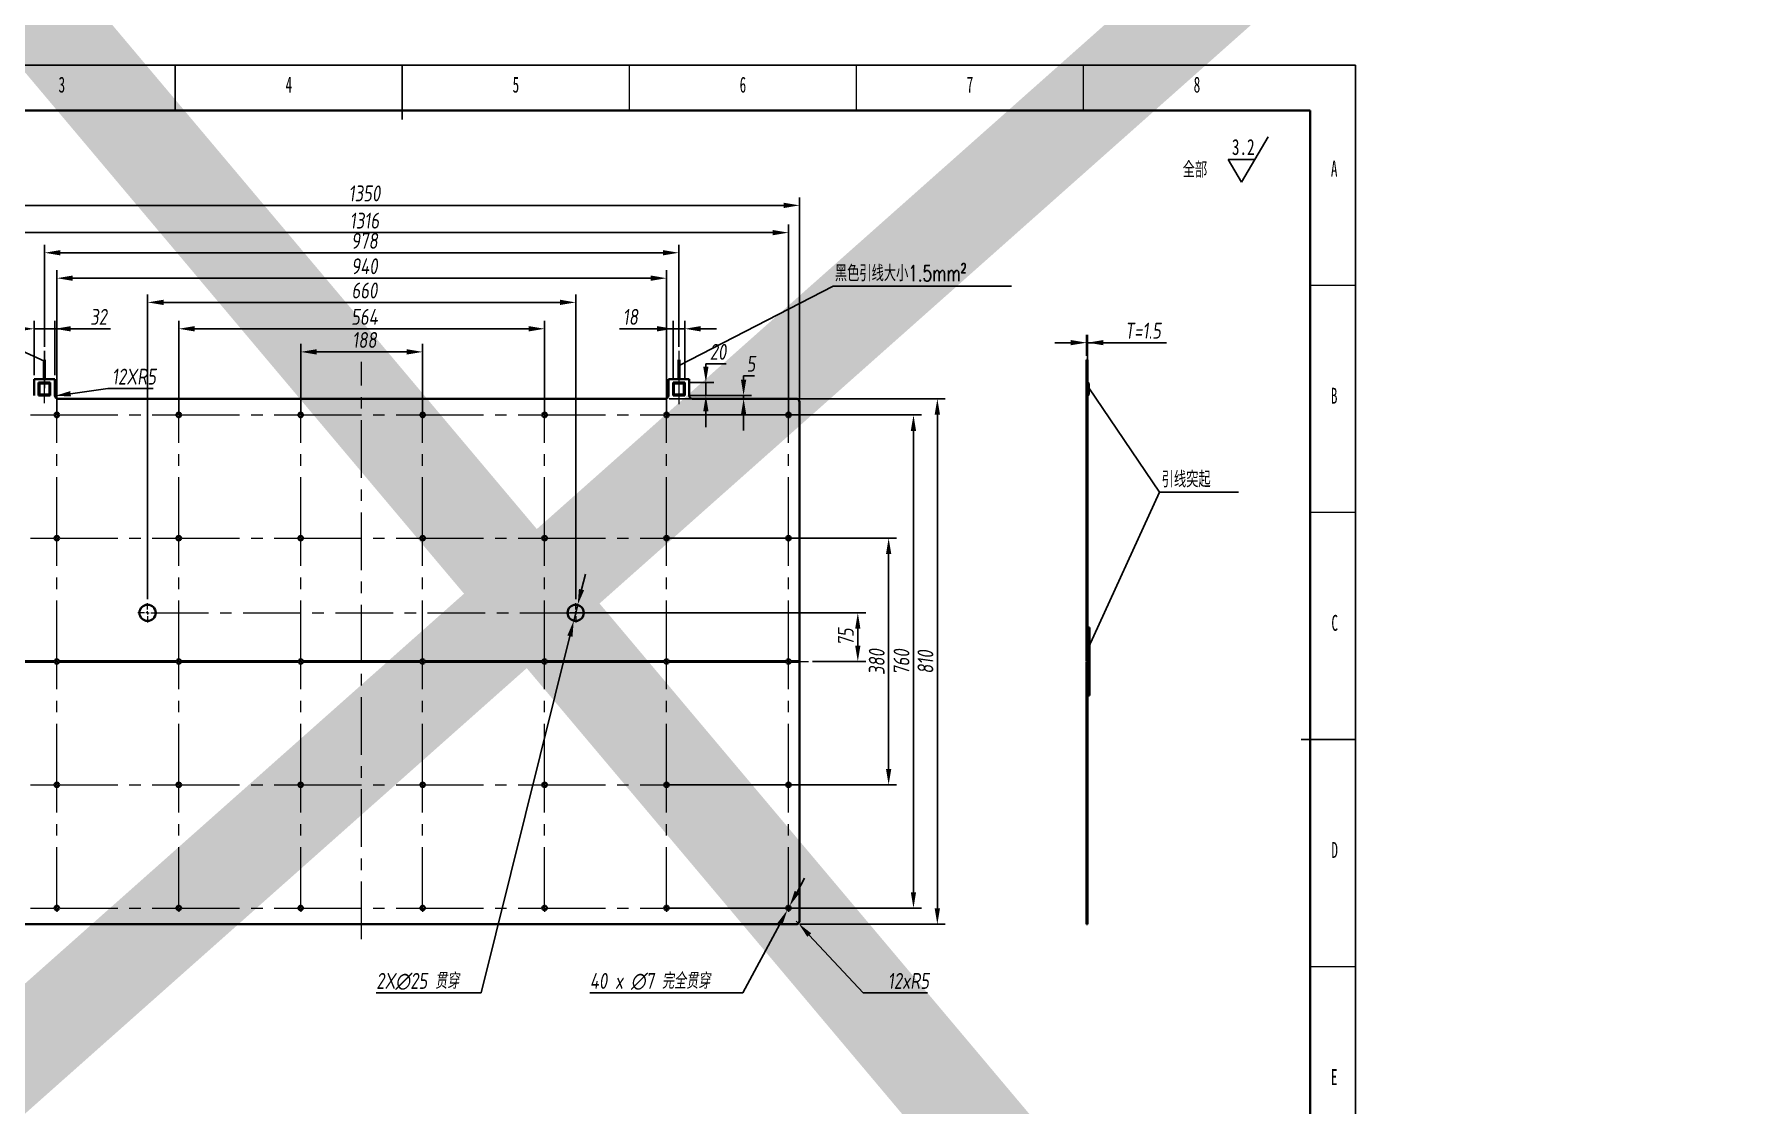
# Model space of a CAD drawing. Header units: millimetres. Extents: x -5937 to 68925, y -3068 to 5300.
# Drawn here: x -4620 to -1992, y 477 to 2127 of the extents above; entities that cross this region are included whole.
import ezdxf

# ---------------------------------------------------------------- set-up
doc = ezdxf.new("R2010")
doc.units = ezdxf.units.MM
doc.header["$LTSCALE"] = 7
doc.header["$PDSIZE"] = -1
doc.linetypes.add('CENTERX2', pattern=[20.32, 12.7, -2.54, 2.54, -2.54])
doc.linetypes.add('HIDDEN', pattern=[1.905, 1.27, -0.635])
for name, color, linetype, lineweight in [('dim', 84, 'Continuous', 13), ('中心线', 1, 'CENTERX2', 9), ('边框线', 7, 'Continuous', 25)]:
    doc.layers.add(name, color=color, linetype=linetype, lineweight=lineweight)
doc.layers.add('xline', color=41, linetype='Continuous', plot=False)
doc.layers.add('细实线', color=7, linetype='Continuous')
doc.styles.add('SLDTEXTSTYLE0', font='TXT', dxfattribs={"width": 0.7, "bigfont": 'bigfont'})
doc.styles.add('SLDTEXTSTYLE1', font='TXT', dxfattribs={"width": 0.605})
doc.styles.add('SLDTEXTSTYLE3', font='TXT', dxfattribs={"width": 0.7})
doc.styles.add('斜仿宋', font='tssdeng.shx', dxfattribs={"width": 0.8, "oblique": 8, "bigfont": 'tssdchn.shx'})
doc.dimstyles.new('SLDDIMSTYLE0', dxfattribs={"dimtxt": 24.5, "dimasz": 24.5, "dimexe": 12.25, "dimexo": 6.125, "dimgap": 6.125, "dimtad": 1, "dimtih": 1, "dimtoh": 1, "dimzin": 9, "dimdsep": 46, "dimtxsty": '斜仿宋', "dimsah": 1, "dimcen": 24.5, "dimazin": 2, "dimtfac": 1, "dimtmove": 0, "dimatfit": 3, "dimfxl": 1, "dimfrac": 2, "dimtolj": 1, "dimtzin": 12, "dimarcsym": 1})
doc.dimstyles.new('SLDDIMSTYLE1', dxfattribs={"dimtxt": 24.5, "dimasz": 24.5, "dimexe": 12.25, "dimexo": 6.125, "dimgap": 6.125, "dimtad": 1, "dimtoh": 1, "dimzin": 9, "dimdsep": 46, "dimtxsty": '斜仿宋', "dimsah": 1, "dimcen": 24.5, "dimazin": 2, "dimtfac": 1, "dimtmove": 0, "dimatfit": 3, "dimfxl": 1, "dimfrac": 2, "dimtolj": 1, "dimtzin": 12, "dimarcsym": 1})
doc.dimstyles.new('SLDDIMSTYLE2', dxfattribs={"dimtxt": 24.5, "dimasz": 24.5, "dimexe": 12.25, "dimexo": 6.125, "dimgap": 6.125, "dimtad": 1, "dimtoh": 1, "dimzin": 9, "dimdsep": 46, "dimtxsty": '斜仿宋', "dimsah": 1, "dimcen": 24.5, "dimazin": 2, "dimtfac": 1, "dimtmove": 0, "dimatfit": 3, "dimfxl": 1, "dimfrac": 2, "dimtolj": 1, "dimtzin": 12, "dimarcsym": 1})
doc.dimstyles.new('SLDDIMSTYLE3', dxfattribs={"dimtxt": 24.5, "dimasz": 24.5, "dimexe": 12.25, "dimexo": 6.125, "dimgap": 6.125, "dimtad": 1, "dimtih": 1, "dimtoh": 1, "dimzin": 9, "dimdsep": 46, "dimtxsty": '斜仿宋', "dimsah": 1, "dimcen": 24.5, "dimazin": 2, "dimtfac": 1, "dimtmove": 0, "dimatfit": 3, "dimfxl": 1, "dimfrac": 2, "dimtolj": 1, "dimtzin": 12, "dimarcsym": 1})
doc.dimstyles.new('SLDDIMSTYLE4', dxfattribs={"dimtxt": 24.5, "dimasz": 24.5, "dimexe": 12.25, "dimexo": 6.125, "dimgap": 6.125, "dimtad": 1, "dimtih": 1, "dimtoh": 1, "dimzin": 9, "dimdsep": 46, "dimtxsty": '斜仿宋', "dimsah": 1, "dimcen": 24.5, "dimazin": 2, "dimtfac": 1, "dimtmove": 0, "dimatfit": 3, "dimldrblk": 'NONE', "dimfxl": 1, "dimfrac": 2, "dimtolj": 1, "dimtzin": 12, "dimarcsym": 1})
doc.dimstyles.new('SLDDIMSTYLE5', dxfattribs={"dimtxt": 24.5, "dimasz": 24.5, "dimexe": 12.25, "dimexo": 6.125, "dimgap": 6.125, "dimtad": 1, "dimtih": 1, "dimtoh": 1, "dimzin": 9, "dimdsep": 46, "dimtxsty": '斜仿宋', "dimsah": 1, "dimcen": 24.5, "dimazin": 2, "dimtfac": 1, "dimtmove": 0, "dimatfit": 3, "dimldrblk": 'NONE', "dimfxl": 1, "dimfrac": 2, "dimtolj": 1, "dimtzin": 12, "dimarcsym": 1})
doc.dimstyles.new('SLDDIMSTYLE6', dxfattribs={"dimtxt": 0.18, "dimasz": 2.5, "dimexe": 1.25, "dimexo": 0.625, "dimtad": 1, "dimtih": 1, "dimtoh": 1, "dimzin": 9, "dimdsep": 46, "dimtxsty": '斜仿宋', "dimsah": 1, "dimcen": 2.5, "dimazin": 2, "dimtfac": 7, "dimtdec": 0, "dimtmove": 0, "dimatfit": 3, "dimldrblk": 'DOT', "dimfxl": 1, "dimfrac": 2, "dimtolj": 1, "dimtzin": 0, "dimarcsym": 1})
doc.dimstyles.new('SLDDIMSTYLE7', dxfattribs={"dimtxt": 0.18, "dimasz": 2.5, "dimexe": 1.25, "dimexo": 0.625, "dimtad": 1, "dimtih": 1, "dimtoh": 1, "dimzin": 9, "dimdsep": 46, "dimtxsty": '斜仿宋', "dimsah": 1, "dimcen": 2.5, "dimazin": 2, "dimtfac": 17.5, "dimtdec": 0, "dimtmove": 0, "dimatfit": 3, "dimfxl": 1, "dimfrac": 2, "dimtolj": 1, "dimtzin": 0, "dimarcsym": 1})

# ---------------------------------------------------------------- blocks, each defined once
blk = doc.blocks.new('SW_SFSYMBOL_0')
at = {"layer": '细实线', "color": 0}
for p, q in [((14.8, -35), (56, 35)), ((14.8, -35), (-5.9, 0)), ((35.4, 0), (-5.9, 0))]:
    blk.add_line(p, q, dxfattribs=at)
at = {"layer": '细实线', "color": 0, "char_height": 24.5, "attachment_point": 1}
for s, insert, style in [('3.2', (0, 31.6), 'SLDTEXTSTYLE3'), ('全部', (-75.9, -3.4), 'SLDTEXTSTYLE0')]:
    blk.add_mtext(s, dxfattribs=dict(at, insert=insert, style=style))
blk = doc.blocks.new('_D')
at = {"layer": 'Defpoints', "color": 0}
for p in [(-3445, 759.9), (-3441.6, 756.3)]:
    blk.add_point(p, dxfattribs=at)
at = {"layer": 'dim', "color": 0, "lineweight": -2}
for p, q in [((-3445, 759.9), (-3441.6, 756.3)), ((-3424.9, 738.3), (-3342, 649.2)), ((-3242.6, 649.2), (-3342, 649.2))]:
    blk.add_line(p, q, dxfattribs=at)
at = {"layer": 'dim', "color": 0}
blk.add_solid([(-3422, 741.1), (-3427.9, 735.6), (-3441.6, 756.3)], dxfattribs=at)
at = {"layer": 'dim', "color": 0, "insert": (-3304, 679.9), "char_height": 24.5, "attachment_point": 1, "style": '斜仿宋'}
blk.add_mtext('\\A1;12xR5', dxfattribs=at)
blk = doc.blocks.new('_D_2')
at = {"layer": 'Defpoints', "color": 0}
for p in [(-4021, 1637.1), (-4209, 1533.9), (-4021, 1533.9)]:
    blk.add_point(p, dxfattribs=at)
at = {"layer": 'dim', "color": 0, "lineweight": -2}
for p, q in [((-4209, 1540.1), (-4209, 1649.3)), ((-4184.5, 1637.1), (-4045.5, 1637.1)), ((-4021, 1540.1), (-4021, 1649.3))]:
    blk.add_line(p, q, dxfattribs=at)
at = {"layer": 'dim', "color": 0}
for points in [[(-4184.5, 1641.2), (-4184.5, 1633), (-4209, 1637.1)], [(-4045.5, 1633), (-4045.5, 1641.2), (-4021, 1637.1)]]:
    blk.add_solid(points, dxfattribs=at)
at = {"layer": 'dim', "color": 0, "insert": (-4110.7, 1667.7), "char_height": 24.5, "attachment_point": 2, "style": '斜仿宋'}
blk.add_mtext('\\A1;188', dxfattribs=at)
blk = doc.blocks.new('_D_3')
at = {"layer": 'Defpoints', "color": 0}
for p in [(-3833, 1672.7), (-4397, 1533.9), (-3833, 1533.9)]:
    blk.add_point(p, dxfattribs=at)
at = {"layer": 'dim', "color": 0, "lineweight": -2}
for p, q in [((-4397, 1540.1), (-4397, 1684.9)), ((-3833, 1540.1), (-3833, 1684.9)), ((-4372.5, 1672.7), (-3857.5, 1672.7))]:
    blk.add_line(p, q, dxfattribs=at)
at = {"layer": 'dim', "color": 0}
for points in [[(-4372.5, 1676.8), (-4372.5, 1668.6), (-4397, 1672.7)], [(-3857.5, 1668.6), (-3857.5, 1676.8), (-3833, 1672.7)]]:
    blk.add_solid(points, dxfattribs=at)
at = {"layer": 'dim', "color": 0, "insert": (-4110.7, 1703.3), "char_height": 24.5, "attachment_point": 2, "style": '斜仿宋'}
blk.add_mtext('\\A1;564', dxfattribs=at)
blk = doc.blocks.new('_D_4')
at = {"layer": 'Defpoints', "color": 0}
for p in [(-3645, 1750.7), (-4585, 1533.9), (-3645, 1533.9)]:
    blk.add_point(p, dxfattribs=at)
at = {"layer": 'dim', "color": 0, "lineweight": -2}
for p, q in [((-4585, 1540.1), (-4585, 1763)), ((-3645, 1540.1), (-3645, 1763)), ((-4560.5, 1750.7), (-3669.5, 1750.7))]:
    blk.add_line(p, q, dxfattribs=at)
at = {"layer": 'dim', "color": 0}
for points in [[(-4560.5, 1754.8), (-4560.5, 1746.6), (-4585, 1750.7)], [(-3669.5, 1746.6), (-3669.5, 1754.8), (-3645, 1750.7)]]:
    blk.add_solid(points, dxfattribs=at)
at = {"layer": 'dim', "color": 0, "insert": (-4110.7, 1781.3), "char_height": 24.5, "attachment_point": 2, "style": '斜仿宋'}
blk.add_mtext('\\A1;940', dxfattribs=at)
blk = doc.blocks.new('_D_5')
at = {"layer": 'Defpoints', "color": 0}
for p in [(-3626, 1789.9), (-4604, 1638.9), (-3626, 1638.9)]:
    blk.add_point(p, dxfattribs=at)
at = {"layer": 'dim', "color": 0, "lineweight": -2}
for p, q in [((-4604, 1645.1), (-4604, 1802.1)), ((-4579.5, 1789.9), (-3650.5, 1789.9)), ((-3626, 1645.1), (-3626, 1802.1))]:
    blk.add_line(p, q, dxfattribs=at)
at = {"layer": 'dim', "color": 0}
for points in [[(-4579.5, 1794), (-4579.5, 1785.8), (-4604, 1789.9)], [(-3650.5, 1785.8), (-3650.5, 1794), (-3626, 1789.9)]]:
    blk.add_solid(points, dxfattribs=at)
at = {"layer": 'dim', "color": 0, "insert": (-4110.7, 1820.5), "char_height": 24.5, "attachment_point": 2, "style": '斜仿宋'}
blk.add_mtext('\\A1;978', dxfattribs=at)
blk = doc.blocks.new('_D_6')
at = {"layer": 'Defpoints', "color": 0}
for p in [(-3457, 1820.9), (-4773, 1533.9), (-3457, 1533.9)]:
    blk.add_point(p, dxfattribs=at)
at = {"layer": 'dim', "color": 0, "lineweight": -2}
for p, q in [((-4773, 1540.1), (-4773, 1833.2)), ((-4748.5, 1820.9), (-3481.5, 1820.9)), ((-3457, 1540.1), (-3457, 1833.2))]:
    blk.add_line(p, q, dxfattribs=at)
at = {"layer": 'dim', "color": 0}
for points in [[(-4748.5, 1825), (-4748.5, 1816.8), (-4773, 1820.9)], [(-3481.5, 1816.8), (-3481.5, 1825), (-3457, 1820.9)]]:
    blk.add_solid(points, dxfattribs=at)
at = {"layer": 'dim', "color": 0, "insert": (-4110.7, 1851.6), "char_height": 24.5, "attachment_point": 2, "style": '斜仿宋'}
blk.add_mtext('\\A1;1316', dxfattribs=at)
blk = doc.blocks.new('_D_7')
at = {"layer": 'Defpoints', "color": 0}
for p in [(-3440, 1862.9), (-4790, 1559.9), (-3440, 1559.9)]:
    blk.add_point(p, dxfattribs=at)
at = {"layer": 'dim', "color": 0, "lineweight": -2}
for p, q in [((-4790, 1566.1), (-4790, 1875.2)), ((-3440, 1566.1), (-3440, 1875.2)), ((-4765.5, 1862.9), (-3464.5, 1862.9))]:
    blk.add_line(p, q, dxfattribs=at)
at = {"layer": 'dim', "color": 0}
for points in [[(-4765.5, 1867), (-4765.5, 1858.8), (-4790, 1862.9)], [(-3464.5, 1858.8), (-3464.5, 1867), (-3440, 1862.9)]]:
    blk.add_solid(points, dxfattribs=at)
at = {"layer": 'dim', "color": 0, "insert": (-4110.7, 1893.6), "char_height": 24.5, "attachment_point": 2, "style": '斜仿宋'}
blk.add_mtext('\\A1;1350', dxfattribs=at)
blk = doc.blocks.new('_D_8')
at = {"layer": 'Defpoints', "color": 0}
for p in [(-3617, 1589.9), (-3584.4, 1589.9), (-3617, 1569.9)]:
    blk.add_point(p, dxfattribs=at)
at = {"layer": 'dim', "color": 0, "lineweight": -2}
for p, q in [((-3553, 1618.7), (-3584.4, 1618.7)), ((-3584.4, 1618.7), (-3584.4, 1614.4)), ((-3610.9, 1589.9), (-3572.1, 1589.9)), ((-3584.4, 1569.9), (-3584.4, 1589.9)), ((-3610.9, 1569.9), (-3572.1, 1569.9)), ((-3584.4, 1545.4), (-3584.4, 1520.9))]:
    blk.add_line(p, q, dxfattribs=at)
at = {"layer": 'dim', "color": 0}
for points in [[(-3588.5, 1614.4), (-3580.3, 1614.4), (-3584.4, 1589.9)], [(-3580.3, 1545.4), (-3588.5, 1545.4), (-3584.4, 1569.9)]]:
    blk.add_solid(points, dxfattribs=at)
at = {"layer": 'dim', "color": 0, "insert": (-3565.6, 1649.4), "char_height": 24.5, "attachment_point": 2, "style": '斜仿宋'}
blk.add_mtext('\\A1;20', dxfattribs=at)
blk = doc.blocks.new('_D_9')
at = {"layer": 'Defpoints', "color": 0}
for p in [(-3617, 1672.7), (-3635, 1589.9), (-3617, 1589.9)]:
    blk.add_point(p, dxfattribs=at)
at = {"layer": 'dim', "color": 0, "lineweight": -2}
for p, q in [((-3635, 1596.1), (-3635, 1684.9)), ((-3617, 1596.1), (-3617, 1684.9)), ((-3635, 1672.7), (-3717.4, 1672.7)), ((-3635, 1672.7), (-3617, 1672.7)), ((-3592.5, 1672.7), (-3568, 1672.7))]:
    blk.add_line(p, q, dxfattribs=at)
at = {"layer": 'dim', "color": 0}
for points in [[(-3659.5, 1668.6), (-3659.5, 1676.8), (-3635, 1672.7)], [(-3592.5, 1676.8), (-3592.5, 1668.6), (-3617, 1672.7)]]:
    blk.add_solid(points, dxfattribs=at)
at = {"layer": 'dim', "color": 0, "insert": (-3700.7, 1703.3), "char_height": 24.5, "attachment_point": 2, "style": '斜仿宋'}
blk.add_mtext('\\A1;18', dxfattribs=at)
blk = doc.blocks.new('_D_11')
at = {"layer": 'Defpoints', "color": 0}
for p in [(-4588, 1672.7), (-4620, 1594.9), (-4588, 1594.9)]:
    blk.add_point(p, dxfattribs=at)
at = {"layer": 'dim', "color": 0, "lineweight": -2}
for p, q in [((-4620, 1601.1), (-4620, 1684.9)), ((-4588, 1601.1), (-4588, 1684.9)), ((-4644.5, 1672.7), (-4669, 1672.7)), ((-4620, 1672.7), (-4588, 1672.7)), ((-4588, 1672.7), (-4502.1, 1672.7))]:
    blk.add_line(p, q, dxfattribs=at)
at = {"layer": 'dim', "color": 0}
for points in [[(-4644.5, 1668.6), (-4644.5, 1676.8), (-4620, 1672.7)], [(-4563.5, 1676.8), (-4563.5, 1668.6), (-4588, 1672.7)]]:
    blk.add_solid(points, dxfattribs=at)
at = {"layer": 'dim', "color": 0, "insert": (-4520.6, 1703.3), "char_height": 24.5, "attachment_point": 2, "style": '斜仿宋'}
blk.add_mtext('\\A1;32', dxfattribs=at)
blk = doc.blocks.new('_D_12')
at = {"layer": 'Defpoints', "color": 0}
for p in [(-4588, 1569.2), (-4583, 1569.9)]:
    blk.add_point(p, dxfattribs=at)
at = {"layer": 'dim', "color": 0, "lineweight": -2}
for p in [(-4563.7, 1572.6), (-4436.5, 1580.6)]:
    blk.add_line(p, (-4506.2, 1580.6), dxfattribs=at)
at = {"layer": 'dim', "color": 0}
blk.add_solid([(-4564.3, 1576.7), (-4563.2, 1568.6), (-4588, 1569.2)], dxfattribs=at)
at = {"layer": 'dim', "color": 0, "insert": (-4500, 1611.2), "char_height": 24.5, "attachment_point": 1, "style": '斜仿宋'}
blk.add_mtext('\\A1;12XR5', dxfattribs=at)
blk = doc.blocks.new('_D_13')
at = {"layer": 'Defpoints', "color": 0}
for p in [(-3785, 1713.4), (-4445, 1249.9), (-3785, 1249.9)]:
    blk.add_point(p, dxfattribs=at)
at = {"layer": 'dim', "color": 0, "lineweight": -2}
for p, q in [((-4445, 1256.1), (-4445, 1725.7)), ((-4420.5, 1713.4), (-3809.5, 1713.4)), ((-3785, 1256.1), (-3785, 1725.7))]:
    blk.add_line(p, q, dxfattribs=at)
at = {"layer": 'dim', "color": 0}
for points in [[(-4420.5, 1717.5), (-4420.5, 1709.3), (-4445, 1713.4)], [(-3809.5, 1709.3), (-3809.5, 1717.5), (-3785, 1713.4)]]:
    blk.add_solid(points, dxfattribs=at)
at = {"layer": 'dim', "color": 0, "insert": (-4110.7, 1744), "char_height": 24.5, "attachment_point": 2, "style": '斜仿宋'}
blk.add_mtext('\\A1;660', dxfattribs=at)
blk = doc.blocks.new('_D_14')
at = {"layer": 'Defpoints', "color": 0}
for p in [(-3800, 1234.9), (-3426.1, 1159.9), (-3350.1, 1159.9)]:
    blk.add_point(p, dxfattribs=at)
at = {"layer": 'dim', "color": 0, "lineweight": -2}
for p, q in [((-3793.9, 1234.9), (-3337.9, 1234.9)), ((-3350.1, 1210.4), (-3350.1, 1184.4)), ((-3420, 1159.9), (-3337.9, 1159.9))]:
    blk.add_line(p, q, dxfattribs=at)
at = {"layer": 'dim', "color": 0}
for points in [[(-3346.1, 1210.4), (-3354.2, 1210.4), (-3350.1, 1234.9)], [(-3354.2, 1184.4), (-3346.1, 1184.4), (-3350.1, 1159.9)]]:
    blk.add_solid(points, dxfattribs=at)
at = {"layer": 'dim', "color": 0, "insert": (-3380.8, 1197.8), "char_height": 24.5, "attachment_point": 2, "rotation": 90, "style": '斜仿宋'}
blk.add_mtext('\\A1;75', dxfattribs=at)
blk = doc.blocks.new('_D_15')
at = {"layer": 'Defpoints', "color": 0}
for p in [(-3651, 1349.9), (-3651, 969.9), (-3302.6, 969.9)]:
    blk.add_point(p, dxfattribs=at)
at = {"layer": 'dim', "color": 0, "lineweight": -2}
for p, q in [((-3644.9, 1349.9), (-3290.3, 1349.9)), ((-3302.6, 1325.4), (-3302.6, 994.4)), ((-3644.9, 969.9), (-3290.3, 969.9))]:
    blk.add_line(p, q, dxfattribs=at)
at = {"layer": 'dim', "color": 0}
for points in [[(-3298.5, 1325.4), (-3306.7, 1325.4), (-3302.6, 1349.9)], [(-3306.7, 994.4), (-3298.5, 994.4), (-3302.6, 969.9)]]:
    blk.add_solid(points, dxfattribs=at)
at = {"layer": 'dim', "color": 0, "insert": (-3333.2, 1159.1), "char_height": 24.5, "attachment_point": 2, "rotation": 90, "style": '斜仿宋'}
blk.add_mtext('\\A1;380', dxfattribs=at)
blk = doc.blocks.new('_D_16')
at = {"layer": 'Defpoints', "color": 0}
for p in [(-3651, 1539.9), (-3651, 779.9), (-3264.3, 779.9)]:
    blk.add_point(p, dxfattribs=at)
at = {"layer": 'dim', "color": 0, "lineweight": -2}
for p, q in [((-3644.9, 1539.9), (-3252.1, 1539.9)), ((-3264.3, 1515.4), (-3264.3, 804.4)), ((-3644.9, 779.9), (-3252.1, 779.9))]:
    blk.add_line(p, q, dxfattribs=at)
at = {"layer": 'dim', "color": 0}
for points in [[(-3260.3, 1515.4), (-3268.4, 1515.4), (-3264.3, 1539.9)], [(-3268.4, 804.4), (-3260.3, 804.4), (-3264.3, 779.9)]]:
    blk.add_solid(points, dxfattribs=at)
at = {"layer": 'dim', "color": 0, "insert": (-3295, 1159.1), "char_height": 24.5, "attachment_point": 2, "rotation": 90, "style": '斜仿宋'}
blk.add_mtext('\\A1;760', dxfattribs=at)
blk = doc.blocks.new('_D_17')
at = {"layer": 'Defpoints', "color": 0}
for p in [(-3647, 1564.9), (-3445, 754.9), (-3227.5, 754.9)]:
    blk.add_point(p, dxfattribs=at)
at = {"layer": 'dim', "color": 0, "lineweight": -2}
for p, q in [((-3640.9, 1564.9), (-3215.2, 1564.9)), ((-3227.5, 1540.4), (-3227.5, 779.4)), ((-3438.9, 754.9), (-3215.2, 754.9))]:
    blk.add_line(p, q, dxfattribs=at)
at = {"layer": 'dim', "color": 0}
for points in [[(-3223.4, 1540.4), (-3231.6, 1540.4), (-3227.5, 1564.9)], [(-3231.6, 779.4), (-3223.4, 779.4), (-3227.5, 754.9)]]:
    blk.add_solid(points, dxfattribs=at)
at = {"layer": 'dim', "color": 0, "insert": (-3258.1, 1159.1), "char_height": 24.5, "attachment_point": 2, "rotation": 90, "style": '斜仿宋'}
blk.add_mtext('\\A1;810', dxfattribs=at)
blk = doc.blocks.new('_D_18')
at = {"layer": 'Defpoints', "color": 0}
for p in [(-3458.7, 776.8), (-3455.4, 783)]:
    blk.add_point(p, dxfattribs=at)
at = {"layer": 'dim', "color": 0, "lineweight": -2}
for p, q in [((-3443.8, 804.6), (-3432.2, 826.2)), ((-3455.4, 783), (-3458.7, 776.8)), ((-3470.3, 755.3), (-3527.3, 649.2)), ((-3763.2, 649.2), (-3527.3, 649.2))]:
    blk.add_line(p, q, dxfattribs=at)
at = {"layer": 'dim', "color": 0}
for points in [[(-3447.4, 806.5), (-3440.2, 802.7), (-3455.4, 783)], [(-3466.7, 753.3), (-3473.9, 757.2), (-3458.7, 776.8)]]:
    blk.add_solid(points, dxfattribs=at)
at = {"layer": 'dim', "color": 0, "insert": (-3763.2, 679.9), "char_height": 24.5, "attachment_point": 1, "style": '斜仿宋'}
blk.add_mtext('\\A1;40 x ∅7 完全贯穿\\P', dxfattribs=at)
blk = doc.blocks.new('_NONE')
blk = doc.blocks.new('_D_19')
at = {"layer": 'Defpoints', "color": 0}
for p in [(-3782, 1247.1), (-3788.1, 1222.8)]:
    blk.add_point(p, dxfattribs=at)
at = {"layer": 'dim', "color": 0, "lineweight": -2}
for p, q in [((-3776.1, 1270.8), (-3770.2, 1294.6)), ((-3782, 1247.1), (-3788.1, 1222.8)), ((-3794, 1199), (-3930.8, 649.2)), ((-4092.5, 649.2), (-3930.8, 649.2))]:
    blk.add_line(p, q, dxfattribs=at)
at = {"layer": 'dim', "color": 0}
for points in [[(-3780.1, 1271.8), (-3772.1, 1269.8), (-3782, 1247.1)], [(-3790, 1198), (-3797.9, 1200), (-3788.1, 1222.8)]]:
    blk.add_solid(points, dxfattribs=at)
at = {"layer": 'dim', "color": 0, "insert": (-4092.5, 679.9), "char_height": 24.5, "attachment_point": 1, "style": '斜仿宋'}
blk.add_mtext('\\A1;2X∅25 贯穿', dxfattribs=at)
blk = doc.blocks.new('_D_20')
at = {"layer": 'Defpoints', "color": 0}
for p in [(-3617, 1569.9), (-3526.2, 1564.9), (-3445, 1564.9)]:
    blk.add_point(p, dxfattribs=at)
at = {"layer": 'dim', "color": 0, "lineweight": -2}
for p, q in [((-3509.6, 1600.4), (-3526.2, 1600.4)), ((-3526.2, 1600.4), (-3526.2, 1594.4)), ((-3610.9, 1569.9), (-3513.9, 1569.9)), ((-3451.2, 1564.9), (-3538.4, 1564.9)), ((-3526.2, 1569.9), (-3526.2, 1564.9)), ((-3526.2, 1540.4), (-3526.2, 1515.9))]:
    blk.add_line(p, q, dxfattribs=at)
at = {"layer": 'dim', "color": 0}
for points in [[(-3530.3, 1594.4), (-3522.1, 1594.4), (-3526.2, 1569.9)], [(-3522.1, 1540.4), (-3530.3, 1540.4), (-3526.2, 1564.9)]]:
    blk.add_solid(points, dxfattribs=at)
at = {"layer": 'dim', "color": 0, "insert": (-3514.8, 1631), "char_height": 24.5, "attachment_point": 2, "style": '斜仿宋'}
blk.add_mtext('\\A1;5', dxfattribs=at)
blk = doc.blocks.new('SW_NOTE_2')
at = {"layer": '细实线', "color": 0}
blk.add_line((275.2, 0), (0, 0), dxfattribs=at)
at = {"layer": '细实线', "color": 0, "insert": (2.8, 32.3), "char_height": 24.5, "attachment_point": 1, "style": 'SLDTEXTSTYLE0'}
blk.add_mtext('黑色引线大小1.5mm²', dxfattribs=at)
blk = doc.blocks.new('_DOT')
at = {"color": 0, "linetype": 'ByBlock', "lineweight": -2}
blk.add_line((-0.5, 0), (-1, 0), dxfattribs=at)
at = {"color": 0, "linetype": 'ByBlock', "const_width": 0.5}
blk.add_lwpolyline([(-0.25, 0, 1), (0.25, 0, 1)], format="xyb", close=True, dxfattribs=at)
blk = doc.blocks.new('SW_CENTERMARKSYMBOL_0')
at = {"layer": '中心线', "color": 0}
for p, q in [((-5, 0), (-6, 0)), ((0, 0), (-2.5, 0)), ((0, 5), (0, 6)), ((0, 0), (0, 2.5)), ((0, 0), (0, -2.5)), ((0, 0), (2.5, 0)), ((5, 0), (183, 0)), ((188, 0), (185.5, 0)), ((188, 5), (188, 6)), ((188, 0), (188, 2.5)), ((188, 0), (188, -2.5)), ((188, 0), (190.5, 0)), ((193, 0), (371, 0)), ((376, 0), (373.5, 0)), ((376, 5), (376, 6)), ((376, 0), (376, 2.5)), ((376, 0), (376, -2.5)), ((376, 0), (378.5, 0)), ((381, 0), (559, 0)), ((564, 0), (561.5, 0)), ((564, 5), (564, 6)), ((564, 0), (564, 2.5)), ((564, 0), (564, -2.5)), ((564, 0), (566.5, 0)), ((569, 0), (747, 0)), ((752, 0), (749.5, 0)), ((752, 5), (752, 6)), ((752, 0), (752, 2.5)), ((752, 0), (752, -2.5)), ((752, 0), (754.5, 0)), ((757, 0), (935, 0)), ((940, 0), (937.5, 0)), ((940, 5), (940, 6)), ((940, 0), (940, 2.5)), ((940, 0), (940, -2.5)), ((940, 0), (942.5, 0)), ((945, 0), (1123, 0)), ((1128, 0), (1125.5, 0)), ((1128, 5), (1128, 6)), ((1128, 0), (1128, 2.5)), ((1128, 0), (1128, -2.5)), ((1128, 0), (1130.5, 0)), ((1133, 0), (1311, 0)), ((1316, 0), (1313.5, 0)), ((1316, 5), (1316, 6)), ((1316, 0), (1316, 2.5)), ((1316, 0), (1316, -2.5)), ((1316, 0), (1318.5, 0)), ((1321, 0), (1322, 0)), ((0, -185), (0, -5)), ((188, -185), (188, -5)), ((376, -185), (376, -5)), ((564, -185), (564, -5)), ((752, -185), (752, -5)), ((940, -185), (940, -5)), ((1128, -185), (1128, -5)), ((1316, -185), (1316, -5)), ((-5, -190), (-6, -190)), ((0, -190), (-2.5, -190)), ((0, -190), (0, -187.5)), ((0, -190), (0, -192.5)), ((0, -190), (2.5, -190)), ((0, -375), (0, -195)), ((5, -190), (183, -190)), ((188, -190), (185.5, -190)), ((188, -190), (188, -187.5)), ((188, -190), (188, -192.5)), ((188, -190), (190.5, -190)), ((188, -375), (188, -195)), ((193, -190), (371, -190)), ((376, -190), (373.5, -190)), ((376, -190), (376, -187.5)), ((376, -190), (376, -192.5)), ((376, -190), (378.5, -190)), ((376, -375), (376, -195)), ((381, -190), (559, -190)), ((564, -190), (561.5, -190)), ((564, -190), (564, -187.5)), ((564, -190), (564, -192.5)), ((564, -190), (566.5, -190)), ((564, -375), (564, -195)), ((569, -190), (747, -190)), ((752, -190), (749.5, -190)), ((752, -190), (752, -187.5)), ((752, -190), (752, -192.5)), ((752, -190), (754.5, -190)), ((752, -375), (752, -195)), ((757, -190), (935, -190)), ((940, -190), (937.5, -190)), ((940, -190), (940, -187.5)), ((940, -190), (940, -192.5)), ((940, -190), (942.5, -190)), ((940, -375), (940, -195)), ((945, -190), (1123, -190)), ((1128, -190), (1125.5, -190)), ((1128, -190), (1128, -187.5)), ((1128, -190), (1128, -192.5)), ((1128, -190), (1130.5, -190)), ((1128, -375), (1128, -195)), ((1133, -190), (1311, -190)), ((1316, -190), (1313.5, -190)), ((1316, -190), (1316, -187.5)), ((1316, -190), (1316, -192.5)), ((1316, -190), (1318.5, -190)), ((1316, -375), (1316, -195)), ((1321, -190), (1322, -190)), ((-5, -380), (-48.3, -380)), ((0, -380), (-2.5, -380)), ((0, -380), (0, -377.5)), ((0, -380), (0, -382.5)), ((0, -380), (2.5, -380)), ((0, -565), (0, -385)), ((5, -380), (183, -380)), ((188, -380), (185.5, -380)), ((188, -380), (188, -377.5)), ((188, -380), (188, -382.5)), ((188, -380), (190.5, -380)), ((188, -565), (188, -385)), ((193, -380), (371, -380)), ((376, -380), (373.5, -380)), ((376, -380), (376, -377.5)), ((376, -380), (376, -382.5)), ((376, -380), (378.5, -380)), ((376, -565), (376, -385)), ((381, -380), (559, -380)), ((564, -380), (561.5, -380)), ((564, -380), (564, -377.5)), ((564, -380), (564, -382.5)), ((564, -380), (566.5, -380)), ((564, -565), (564, -385)), ((569, -380), (747, -380)), ((752, -380), (749.5, -380)), ((752, -380), (752, -377.5)), ((752, -380), (752, -382.5)), ((752, -380), (754.5, -380)), ((752, -565), (752, -385)), ((757, -380), (935, -380)), ((940, -380), (937.5, -380)), ((940, -380), (940, -377.5)), ((940, -380), (940, -382.5)), ((940, -380), (942.5, -380)), ((940, -565), (940, -385)), ((945, -380), (1123, -380)), ((1128, -380), (1125.5, -380)), ((1128, -380), (1128, -377.5)), ((1128, -380), (1128, -382.5)), ((1128, -380), (1130.5, -380)), ((1128, -565), (1128, -385)), ((1133, -380), (1311, -380)), ((1316, -380), (1313.5, -380)), ((1316, -380), (1316, -377.5)), ((1316, -380), (1316, -382.5)), ((1316, -380), (1318.5, -380)), ((1316, -565), (1316, -385)), ((1321, -380), (1346.9, -380)), ((-5, -570), (-6, -570)), ((0, -570), (-2.5, -570)), ((0, -570), (0, -567.5)), ((0, -570), (0, -572.5)), ((0, -570), (2.5, -570)), ((0, -755), (0, -575)), ((5, -570), (183, -570)), ((188, -570), (185.5, -570)), ((188, -570), (188, -567.5)), ((188, -570), (188, -572.5)), ((188, -570), (190.5, -570)), ((188, -755), (188, -575)), ((193, -570), (371, -570)), ((376, -570), (373.5, -570)), ((376, -570), (376, -567.5)), ((376, -570), (376, -572.5)), ((376, -570), (378.5, -570)), ((376, -755), (376, -575)), ((381, -570), (559, -570)), ((564, -570), (561.5, -570)), ((564, -570), (564, -567.5)), ((564, -570), (564, -572.5)), ((564, -570), (566.5, -570)), ((564, -755), (564, -575)), ((569, -570), (747, -570)), ((752, -570), (749.5, -570)), ((752, -570), (752, -567.5)), ((752, -570), (752, -572.5)), ((752, -570), (754.5, -570)), ((752, -755), (752, -575)), ((757, -570), (935, -570)), ((940, -570), (937.5, -570)), ((940, -570), (940, -567.5)), ((940, -570), (940, -572.5)), ((940, -570), (942.5, -570)), ((940, -755), (940, -575)), ((945, -570), (1123, -570)), ((1128, -570), (1125.5, -570)), ((1128, -570), (1128, -567.5)), ((1128, -570), (1128, -572.5)), ((1128, -570), (1130.5, -570)), ((1128, -755), (1128, -575)), ((1133, -570), (1311, -570)), ((1316, -570), (1313.5, -570)), ((1316, -570), (1316, -567.5)), ((1316, -570), (1316, -572.5)), ((1316, -570), (1318.5, -570)), ((1316, -755), (1316, -575)), ((1321, -570), (1322, -570)), ((-5, -760), (-6, -760)), ((0, -760), (-2.5, -760)), ((0, -760), (0, -757.5)), ((0, -760), (0, -762.5)), ((0, -760), (2.5, -760)), ((5, -760), (183, -760)), ((188, -760), (185.5, -760)), ((188, -760), (188, -757.5)), ((188, -760), (188, -762.5)), ((188, -760), (190.5, -760)), ((193, -760), (371, -760)), ((376, -760), (373.5, -760)), ((376, -760), (376, -757.5)), ((376, -760), (376, -762.5)), ((376, -760), (378.5, -760)), ((381, -760), (559, -760)), ((564, -760), (561.5, -760)), ((564, -760), (564, -757.5)), ((564, -760), (564, -762.5)), ((564, -760), (566.5, -760)), ((569, -760), (747, -760)), ((752, -760), (749.5, -760)), ((752, -760), (752, -757.5)), ((752, -760), (752, -762.5)), ((752, -760), (754.5, -760)), ((757, -760), (935, -760)), ((940, -760), (937.5, -760)), ((940, -760), (940, -757.5)), ((940, -760), (940, -762.5)), ((940, -760), (942.5, -760)), ((945, -760), (1123, -760)), ((1128, -760), (1125.5, -760)), ((1128, -760), (1128, -757.5)), ((1128, -760), (1128, -762.5)), ((1128, -760), (1130.5, -760)), ((1133, -760), (1311, -760)), ((1316, -760), (1313.5, -760)), ((1316, -760), (1316, -757.5)), ((1316, -760), (1316, -762.5)), ((1316, -760), (1318.5, -760)), ((1321, -760), (1322, -760)), ((0, -765), (0, -766)), ((188, -765), (188, -766)), ((376, -765), (376, -766)), ((564, -765), (564, -766)), ((752, -765), (752, -766)), ((940, -765), (940, -766)), ((1128, -765), (1128, -766)), ((1316, -765), (1316, -766))]:
    blk.add_line(p, q, dxfattribs=at)
blk = doc.blocks.new('SW_CENTERMARKSYMBOL_1')
at = {"layer": '中心线', "color": 0}
for p, q in [((-5, 0), (-15, 0)), ((0, 0), (-2.5, 0)), ((0, 5), (0, 15)), ((0, 0), (0, 2.5)), ((0, 0), (0, -2.5)), ((0, 0), (2.5, 0)), ((5, 0), (655, 0)), ((660, 0), (657.5, 0)), ((660, 5), (660, 15)), ((660, 0), (660, 2.5)), ((660, 0), (660, -2.5)), ((660, 0), (662.5, 0)), ((665, 0), (675, 0)), ((0, -5), (0, -15)), ((660, -5), (660, -15))]:
    blk.add_line(p, q, dxfattribs=at)
blk = doc.blocks.new('_D_26')
at = {"layer": 'Defpoints', "color": 0}
for p in [(-2995.9, 1651.3), (-2997.4, 1624.9), (-2995.9, 1594.9)]:
    blk.add_point(p, dxfattribs=at)
at = {"layer": 'dim', "color": 0, "lineweight": -2}
for p, q in [((-2997.4, 1631.1), (-2997.4, 1663.6)), ((-2995.9, 1601.1), (-2995.9, 1663.6)), ((-3021.9, 1651.3), (-3046.4, 1651.3)), ((-2997.4, 1651.3), (-2995.9, 1651.3)), ((-2995.9, 1651.3), (-2874.4, 1651.3))]:
    blk.add_line(p, q, dxfattribs=at)
at = {"layer": 'dim', "color": 0}
for points in [[(-3021.9, 1647.3), (-3021.9, 1655.4), (-2997.4, 1651.3)], [(-2971.4, 1655.4), (-2971.4, 1647.3), (-2995.9, 1651.3)]]:
    blk.add_solid(points, dxfattribs=at)
at = {"layer": 'dim', "color": 0, "insert": (-2910.7, 1682), "char_height": 24.5, "attachment_point": 2, "style": '斜仿宋'}
blk.add_mtext('\\A1;T=1.5', dxfattribs=at)
blk = doc.blocks.new('SW_NOTE_6')
at = {"layer": '细实线', "color": 0}
blk.add_line((121.7, 0), (0, 0), dxfattribs=at)
blk.add_line((121.7, 0), (0, 0), dxfattribs=at)
at = {"layer": '细实线', "color": 0, "insert": (3.3, 31.9), "char_height": 24.5, "attachment_point": 1, "style": 'SLDTEXTSTYLE0'}
blk.add_mtext('引线突起', dxfattribs=at)

msp = doc.modelspace()

# ---------------------------------------------------------------- linework, layer by layer
at = {"color": 7, "linetype": 'Continuous', "lineweight": 35}
for p, q in [((-4604.784, 1624.932), (-4604.784, 1594.932)), ((-4604.784, 1624.932), (-4603.284, 1624.932)), ((-4603.284, 1594.932), (-4603.284, 1624.932)), ((-3626.784, 1624.932), (-3626.784, 1594.932)), ((-3626.784, 1624.932), (-3626.034, 1624.932)), ((-3626.034, 1624.932), (-3625.284, 1624.932)), ((-3625.284, 1594.932), (-3625.284, 1624.932)), ((-2997.395, 1624.932), (-2997.395, 1594.932)), ((-2997.395, 1624.932), (-2995.895, 1624.932)), ((-2995.895, 1594.932), (-2995.895, 1624.932)), ((-4620.034, 1594.932), (-4620.034, 1569.932)), ((-4604.034, 1594.932), (-4620.034, 1594.932)), ((-4611.534, 1588.432), (-4613.034, 1589.932)), ((-4613.034, 1589.932), (-4595.034, 1589.932)), ((-4613.034, 1569.932), (-4613.034, 1589.932)), ((-4596.534, 1588.432), (-4611.534, 1588.432)), ((-4611.534, 1588.432), (-4611.534, 1571.432)), ((-4588.034, 1594.932), (-4604.034, 1594.932)), ((-4596.534, 1588.432), (-4595.034, 1589.932)), ((-4596.534, 1571.432), (-4596.534, 1588.432)), ((-4595.034, 1589.932), (-4595.034, 1569.932)), ((-4588.034, 1569.932), (-4588.034, 1594.932)), ((-3642.034, 1594.932), (-3642.034, 1569.932)), ((-3626.034, 1594.932), (-3642.034, 1594.932)), ((-3633.534, 1588.432), (-3635.034, 1589.932)), ((-3635.034, 1589.932), (-3617.034, 1589.932)), ((-3635.034, 1569.932), (-3635.034, 1589.932)), ((-3633.534, 1588.432), (-3633.534, 1571.432)), ((-3618.534, 1588.432), (-3633.534, 1588.432)), ((-3610.034, 1594.932), (-3626.034, 1594.932)), ((-3618.534, 1588.432), (-3617.034, 1589.932)), ((-3618.534, 1571.432), (-3618.534, 1588.432)), ((-3617.034, 1589.932), (-3617.034, 1569.932)), ((-3610.034, 1569.932), (-3610.034, 1594.932)), ((-2997.395, 1594.932), (-2995.895, 1594.932)), ((-2997.395, 1569.932), (-2997.395, 1594.932)), ((-2995.895, 1594.932), (-2995.895, 1569.932)), ((-2995.395, 1589.932), (-2995.895, 1589.932)), ((-2995.395, 1569.932), (-2995.395, 1589.932)), ((-2993.895, 1588.432), (-2995.395, 1589.932)), ((-2993.895, 1588.432), (-2993.895, 1571.432)), ((-4613.034, 1569.932), (-4611.534, 1571.432)), ((-4595.034, 1569.932), (-4613.034, 1569.932)), ((-4611.534, 1571.432), (-4596.534, 1571.432)), ((-4595.034, 1569.932), (-4596.534, 1571.432)), ((-3647.034, 1564.932), (-4583.034, 1564.932)), ((-3635.034, 1569.932), (-3633.534, 1571.432)), ((-3617.034, 1569.932), (-3635.034, 1569.932)), ((-3633.534, 1571.432), (-3618.534, 1571.432)), ((-3617.034, 1569.932), (-3618.534, 1571.432)), ((-3445.034, 1564.932), (-3605.034, 1564.932)), ((-3440.034, 1160.432), (-3440.034, 1559.932)), ((-2997.395, 1569.932), (-2995.895, 1569.932)), ((-2997.395, 1564.932), (-2997.395, 1569.932)), ((-2997.395, 1564.932), (-2995.895, 1564.932)), ((-2997.395, 1559.932), (-2997.395, 1564.932)), ((-2995.895, 1559.932), (-2997.395, 1559.932)), ((-2997.395, 1559.932), (-2997.395, 1224.932)), ((-2995.895, 1569.932), (-2995.895, 1564.932)), ((-2995.395, 1569.932), (-2995.895, 1569.932)), ((-2995.895, 1564.932), (-2995.895, 1559.932)), ((-2995.895, 1559.932), (-2995.895, 1224.932)), ((-2995.395, 1569.932), (-2993.895, 1571.432)), ((-2997.395, 1224.932), (-2995.895, 1224.932)), ((-2997.395, 1219.932), (-2997.395, 1224.932)), ((-2997.395, 1219.932), (-2995.895, 1219.932)), ((-2997.395, 1189.932), (-2997.395, 1219.932)), ((-2995.895, 1224.932), (-2995.895, 1219.932)), ((-2995.895, 1219.932), (-2995.895, 1189.932)), ((-2992.895, 1212.432), (-2995.895, 1212.432)), ((-2992.895, 1212.432), (-2992.895, 1197.432)), ((-2997.395, 1189.932), (-2995.895, 1189.932)), ((-2997.395, 1184.932), (-2997.395, 1189.932)), ((-2995.895, 1184.932), (-2997.395, 1184.932)), ((-2997.395, 1184.932), (-2997.395, 1160.432)), ((-2992.895, 1197.432), (-2995.895, 1197.432)), ((-2995.895, 1189.932), (-2995.895, 1184.932)), ((-2995.895, 1184.932), (-2995.895, 1160.432)), ((-2995.645, 1197.432), (-2995.645, 1122.432)), ((-2993.145, 1122.432), (-2993.145, 1197.432)), ((-4588.498, 1160.432), (-4769.57, 1160.432)), ((-4769.57, 1159.432), (-4588.498, 1159.432)), ((-4400.498, 1160.432), (-4581.57, 1160.432)), ((-4581.57, 1159.432), (-4400.498, 1159.432)), ((-4212.498, 1160.432), (-4393.57, 1160.432)), ((-4393.57, 1159.432), (-4212.498, 1159.432)), ((-4024.498, 1160.432), (-4205.57, 1160.432)), ((-4205.57, 1159.432), (-4024.498, 1159.432)), ((-3836.498, 1160.432), (-4017.57, 1160.432)), ((-4017.57, 1159.432), (-3836.498, 1159.432)), ((-3648.498, 1160.432), (-3829.57, 1160.432)), ((-3829.57, 1159.432), (-3648.498, 1159.432)), ((-3460.498, 1160.432), (-3641.57, 1160.432)), ((-3641.57, 1159.432), (-3460.498, 1159.432)), ((-3440.034, 1160.432), (-3453.57, 1160.432)), ((-3453.57, 1159.432), (-3440.034, 1159.432)), ((-3440.034, 759.932), (-3440.034, 1159.432)), ((-2997.395, 1160.432), (-2995.895, 1160.432)), ((-2997.395, 1159.432), (-2995.895, 1159.432)), ((-2997.395, 1159.432), (-2997.395, 1134.932)), ((-2995.895, 1159.432), (-2995.895, 1134.932)), ((-2997.395, 1134.932), (-2995.895, 1134.932)), ((-2997.395, 1129.932), (-2997.395, 1134.932)), ((-2995.895, 1134.932), (-2995.895, 1129.932)), ((-2997.395, 1099.932), (-2997.395, 1129.932)), ((-2997.395, 1129.932), (-2995.895, 1129.932)), ((-2995.895, 1129.932), (-2995.895, 1099.932)), ((-2992.895, 1122.432), (-2995.895, 1122.432)), ((-2992.895, 1107.432), (-2995.895, 1107.432)), ((-2992.895, 1122.432), (-2992.895, 1107.432)), ((-2997.395, 1099.932), (-2995.895, 1099.932)), ((-2997.395, 1094.932), (-2997.395, 1099.932)), ((-2995.895, 1094.932), (-2997.395, 1094.932)), ((-2997.395, 1094.932), (-2997.395, 759.932)), ((-2995.895, 1099.932), (-2995.895, 1094.932)), ((-2995.895, 1094.932), (-2995.895, 759.932)), ((-4785.034, 754.932), (-3445.034, 754.932)), ((-2997.395, 759.932), (-2995.895, 759.932)), ((-2997.395, 754.932), (-2997.395, 759.932)), ((-2995.895, 754.932), (-2997.395, 754.932)), ((-2995.895, 759.932), (-2995.895, 754.932))]:
    msp.add_line(p, q, dxfattribs=at)
at = {"color": 7, "linetype": 'HIDDEN', "lineweight": 18}
for p, q in [((-2995.895, 1569.932), (-2997.395, 1569.932)), ((-2997.395, 1559.932), (-2995.895, 1559.932)), ((-2995.895, 1543.432), (-2997.395, 1543.432)), ((-2997.395, 1536.432), (-2995.895, 1536.432)), ((-2995.895, 1353.432), (-2997.395, 1353.432)), ((-2997.395, 1346.432), (-2995.895, 1346.432)), ((-2995.895, 1247.432), (-2997.395, 1247.432)), ((-2997.395, 1222.432), (-2995.895, 1222.432)), ((-2995.895, 1163.432), (-2997.395, 1163.432)), ((-2997.395, 1156.432), (-2995.895, 1156.432)), ((-2995.895, 973.432), (-2997.395, 973.432)), ((-2997.395, 966.432), (-2995.895, 966.432)), ((-2995.895, 783.432), (-2997.395, 783.432)), ((-2997.395, 776.432), (-2995.895, 776.432)), ((-2995.895, 759.932), (-2997.395, 759.932))]:
    msp.add_line(p, q, dxfattribs=at)
at = {"color": 7, "linetype": 'Continuous', "lineweight": 35}
for centre, radius in [((-4585.034, 1539.932), 3.5), ((-4397.034, 1539.932), 3.5), ((-4209.034, 1539.932), 3.5), ((-4021.034, 1539.932), 3.5), ((-3833.034, 1539.932), 3.5), ((-3645.034, 1539.932), 3.5), ((-3457.034, 1539.932), 3.5), ((-4585.034, 1349.932), 3.5), ((-4397.034, 1349.932), 3.5), ((-4209.034, 1349.932), 3.5), ((-4021.034, 1349.932), 3.5), ((-3833.034, 1349.932), 3.5), ((-3645.034, 1349.932), 3.5), ((-3457.034, 1349.932), 3.5), ((-4445.034, 1234.932), 12.5), ((-3785.034, 1234.932), 12.5), ((-4585.034, 969.932), 3.5), ((-4397.034, 969.932), 3.5), ((-4209.034, 969.932), 3.5), ((-4021.034, 969.932), 3.5), ((-3833.034, 969.932), 3.5), ((-3645.034, 969.932), 3.5), ((-3457.034, 969.932), 3.5), ((-4585.034, 779.932), 3.5), ((-4397.034, 779.932), 3.5), ((-4209.034, 779.932), 3.5), ((-4021.034, 779.932), 3.5), ((-3833.034, 779.932), 3.5), ((-3645.034, 779.932), 3.5), ((-3457.034, 779.932), 3.5)]:
    msp.add_circle(centre, radius, dxfattribs=at)
for centre, radius, start, end in [((-4583.034, 1569.932), 5, 180, 270), ((-3647.034, 1569.932), 5, 270, 0), ((-3605.034, 1569.932), 5, 180, 270), ((-3445.034, 1559.932), 5, 0, 90), ((-4585.034, 1159.932), 3.5, 8.213211, 171.786789), ((-4585.034, 1159.932), 3.5, 188.213211, 351.786789), ((-4397.034, 1159.932), 3.5, 8.213211, 171.786789), ((-4397.034, 1159.932), 3.5, 188.213211, 351.786789), ((-4209.034, 1159.932), 3.5, 8.213211, 171.786789), ((-4209.034, 1159.932), 3.5, 188.213211, 351.786789), ((-4021.034, 1159.932), 3.5, 8.213211, 171.786789), ((-4021.034, 1159.932), 3.5, 188.213211, 351.786789), ((-3833.034, 1159.932), 3.5, 8.213211, 171.786789), ((-3833.034, 1159.932), 3.5, 188.213211, 351.786789), ((-3645.034, 1159.932), 3.5, 8.213211, 171.786789), ((-3645.034, 1159.932), 3.5, 188.213211, 351.786789), ((-3457.034, 1159.932), 3.5, 8.213211, 171.786789), ((-3457.034, 1159.932), 3.5, 188.213211, 351.786789), ((-3445.034, 759.932), 5, 270, 0)]:
    msp.add_arc(centre, radius, start, end, dxfattribs=at)
at = {"layer": 'xline', "const_width": 150}
msp.add_lwpolyline([(-2402.857, 2544.04), (-5862.073, -526.94), (-5862.073, 3642.29), (-2066.765, -863.469)], dxfattribs=at)
at = {"layer": '中心线', "linetype": 'CENTERX2', "lineweight": 18}
for p, q in [((-4604.034, 1558.127), (-4604.034, 1638.932)), ((-4604.034, 1638.932), (-4604.034, 1580.932)), ((-3626.034, 1638.932), (-3626.034, 1556.406)), ((-4115.034, 731.804), (-4115.034, 1621.855))]:
    msp.add_line(p, q, dxfattribs=at)
at = {"layer": '细实线'}
for p, q in [((-5522.798, 2079), (-2582.798, 2079)), ((-4402.798, 2079), (-4402.798, 2009)), ((-4052.798, 2079), (-4052.798, 1995)), ((-2582.798, 0), (-2582.798, 2079)), ((-2582.798, 1039.5), (-2666.798, 1039.5))]:
    msp.add_line(p, q, dxfattribs=at)
at = {"layer": '边框线', "color": 7, "linetype": 'Continuous', "lineweight": 18}
for p, q in [((-3702.798, 2079), (-3702.798, 2009)), ((-3352.798, 2079), (-3352.798, 2009)), ((-3002.798, 2079), (-3002.798, 2009)), ((-2582.798, 1739.5), (-2652.798, 1739.5)), ((-2582.798, 1389.5), (-2652.798, 1389.5)), ((-2582.798, 689.5), (-2652.798, 689.5))]:
    msp.add_line(p, q, dxfattribs=at)
at = {"layer": '边框线', "lineweight": 35}
for p in [(-5452.798, 2009), (-2652.798, 70)]:
    msp.add_line(p, (-2652.798, 2009), dxfattribs=at)

# ---------------------------------------------------------------- block references
at = {"layer": '中心线'}
for name, p in [('SW_CENTERMARKSYMBOL_0', (-4773.034, 1539.932)), ('SW_CENTERMARKSYMBOL_1', (-4445.034, 1234.932))]:
    msp.add_blockref(name, p, dxfattribs=at)
at = {"layer": '细实线'}
for name, p in [('SW_SFSYMBOL_0', (-2773.365, 1933.515)), ('SW_NOTE_2', (-3388.263, 1738.173)), ('SW_NOTE_6', (-2884.91, 1420.948))]:
    msp.add_blockref(name, p, dxfattribs=at)

# ---------------------------------------------------------------- texts
at = {"layer": '边框线', "char_height": 24.5, "attachment_point": 2, "style": 'SLDTEXTSTYLE1'}
for s, insert in [('3', (-4577.27, 2061.229)), ('4', (-4227.27, 2061.229)), ('5', (-3877.27, 2061.229)), ('6', (-3527.27, 2061.229)), ('7', (-3177.27, 2061.229)), ('8', (-2827.27, 2061.229)), ('A', (-2615.739, 1931.729)), ('B', (-2615.739, 1581.729)), ('C', (-2614.973, 1231.729)), ('D', (-2614.973, 881.729)), ('E', (-2615.739, 531.729))]:
    msp.add_mtext(s, dxfattribs=dict(at, insert=insert))

# ---------------------------------------------------------------- dimensions: what is measured, and where the dimension line sits
at = {"layer": 'dim'}
for base, p1, p2, dimstyle, picture, middle in [((-3440.034, 1862.932), (-4790.034, 1559.932), (-3440.034, 1559.932), 'SLDDIMSTYLE1', '_D_7', (-4110.656, 1862.932)), ((-3457.034, 1820.932), (-4773.034, 1533.932), (-3457.034, 1533.932), 'SLDDIMSTYLE1', '_D_6', (-4110.656, 1820.932)), ((-3626.034, 1789.878), (-4604.034, 1638.932), (-3626.034, 1638.932), 'SLDDIMSTYLE1', '_D_5', (-4110.656, 1789.878)), ((-3645.034, 1750.701), (-4585.034, 1533.932), (-3645.034, 1533.932), 'SLDDIMSTYLE1', '_D_4', (-4110.656, 1750.701)), ((-3785.034, 1713.406), (-4445.034, 1249.932), (-3785.034, 1249.932), 'SLDDIMSTYLE1', '_D_13', (-4110.656, 1713.406)), ((-4588.034, 1672.673), (-4620.034, 1594.932), (-4588.034, 1594.932), 'SLDDIMSTYLE2', '_D_11', (-4520.557, 1672.673)), ((-3833.034, 1672.673), (-4397.034, 1533.932), (-3833.034, 1533.932), 'SLDDIMSTYLE1', '_D_3', (-4110.656, 1672.673)), ((-3617.034, 1672.673), (-3635.034, 1589.932), (-3617.034, 1589.932), 'SLDDIMSTYLE2', '_D_9', (-3700.721, 1672.673)), ((-4021.034, 1637.068), (-4209.034, 1533.932), (-4021.034, 1533.932), 'SLDDIMSTYLE1', '_D_2', (-4110.656, 1637.068))]:
    dim = msp.add_linear_dim(base=base, p1=p1, p2=p2, dimstyle=dimstyle, override={"dimasz": 24.5, "dimexe": 12.25, "dimexo": 6.125, "dimgap": 6.125, "dimtih": 0, "dimtoh": 1, "dimatfit": 0, "dimtfill": 0}, dxfattribs=at)
    dim.commit()
    dim.dimension.update_dxf_attribs({"geometry": picture, "text_midpoint": middle, "dimtype": 160})
dim = msp.add_linear_dim(base=(-2995.895, 1651.343), p1=(-2997.395, 1624.932), p2=(-2995.895, 1594.932), text='T=<>', dimstyle='SLDDIMSTYLE2', override={"dimasz": 24.5, "dimexe": 12.25, "dimexo": 6.125, "dimgap": 6.125, "dimtih": 0, "dimtoh": 1, "dimatfit": 0, "dimtfill": 0}, dxfattribs=at)
dim.commit()
dim.dimension.update_dxf_attribs({"geometry": '_D_26', "text_midpoint": (-2910.67, 1651.343), "dimtype": 160})
for base, p1, p2, dimstyle, picture, middle in [((-3584.386, 1589.932), (-3617.034, 1569.932), (-3617.034, 1589.932), 'SLDDIMSTYLE2', '_D_8', (-3565.623, 1618.737)), ((-3526.188, 1564.932), (-3617.034, 1569.932), (-3445.034, 1564.932), 'SLDDIMSTYLE2', '_D_20', (-3514.818, 1600.381)), ((-3227.484, 754.932), (-3647.034, 1564.932), (-3445.034, 754.932), 'SLDDIMSTYLE1', '_D_17', (-3227.484, 1159.112)), ((-3264.343, 779.932), (-3651.034, 1539.932), (-3651.034, 779.932), 'SLDDIMSTYLE1', '_D_16', (-3264.343, 1159.112)), ((-3302.589, 969.932), (-3651.034, 1349.932), (-3651.034, 969.932), 'SLDDIMSTYLE1', '_D_15', (-3302.589, 1159.112)), ((-3350.149, 1159.932), (-3800.034, 1234.932), (-3426.096, 1159.932), 'SLDDIMSTYLE2', '_D_14', (-3350.149, 1197.755))]:
    dim = msp.add_linear_dim(base=base, p1=p1, p2=p2, angle=90, dimstyle=dimstyle, override={"dimasz": 24.5, "dimexe": 12.25, "dimexo": 6.125, "dimgap": 6.125, "dimtih": 0, "dimtoh": 1, "dimatfit": 0, "dimtfill": 0}, dxfattribs=at)
    dim.commit()
    dim.dimension.update_dxf_attribs({"geometry": picture, "text_midpoint": middle, "dimtype": 160})
for center, mpoint, text, dimstyle, picture, middle in [((-4583.034, 1569.932), (-4587.987, 1569.245), '12X<>', 'SLDDIMSTYLE3', '_D_12', (-4506.163, 1580.596)), ((-3445.034, 759.932), (-3441.628, 756.271), '12x<>', 'SLDDIMSTYLE0', '_D', (-3273.319, 649.231))]:
    dim = msp.add_radius_dim(center=center, mpoint=mpoint, text=text, dimstyle=dimstyle, override={"dimasz": 24.5, "dimgap": 6.125, "dimtih": 0, "dimtoh": 1, "dimcen": 24.5, "dimatfit": 0, "dimtfill": 0}, dxfattribs=at)
    dim.commit()
    dim.dimension.update_dxf_attribs({"geometry": picture, "text_midpoint": middle, "dimtype": 164})
for p1, p2, text, dimstyle, picture, middle in [((-3782.015, 1247.062), (-3788.054, 1222.802), '2X<> 贯穿', 'SLDDIMSTYLE5', '_D_19', (-4034.609, 649.231)), ((-3455.377, 783.014), (-3458.692, 776.849), '40 x <> 完全贯穿\\P', 'SLDDIMSTYLE4', '_D_18', (-3679.444, 649.231))]:
    dim = msp.add_diameter_dim_2p(p1=p1, p2=p2, text=text, dimstyle=dimstyle, override={"dimasz": 24.5, "dimgap": 6.125, "dimtih": 0, "dimtoh": 1, "dimcen": 24.5, "dimatfit": 0, "dimtfill": 0}, dxfattribs=at)
    dim.commit()
    dim.dimension.update_dxf_attribs({"geometry": picture, "text_midpoint": middle, "dimtype": 163})

# ---------------------------------------------------------------- leaders
at = {"layer": '细实线'}
for points, dimstyle in [([(-3625.564, 1616.143), (-3388.263, 1738.173)], 'SLDDIMSTYLE6'), ([(-4603.94, 1623.017), (-4837.865, 1728.462)], 'SLDDIMSTYLE6'), ([(-2993.895, 1581.61), (-2884.91, 1420.948)], 'SLDDIMSTYLE7'), ([(-2994.605, 1181.598), (-2884.91, 1420.948)], 'SLDDIMSTYLE7')]:
    msp.add_leader(points, dimstyle=dimstyle, dxfattribs=at)

doc.saveas('drawing.dxf')
